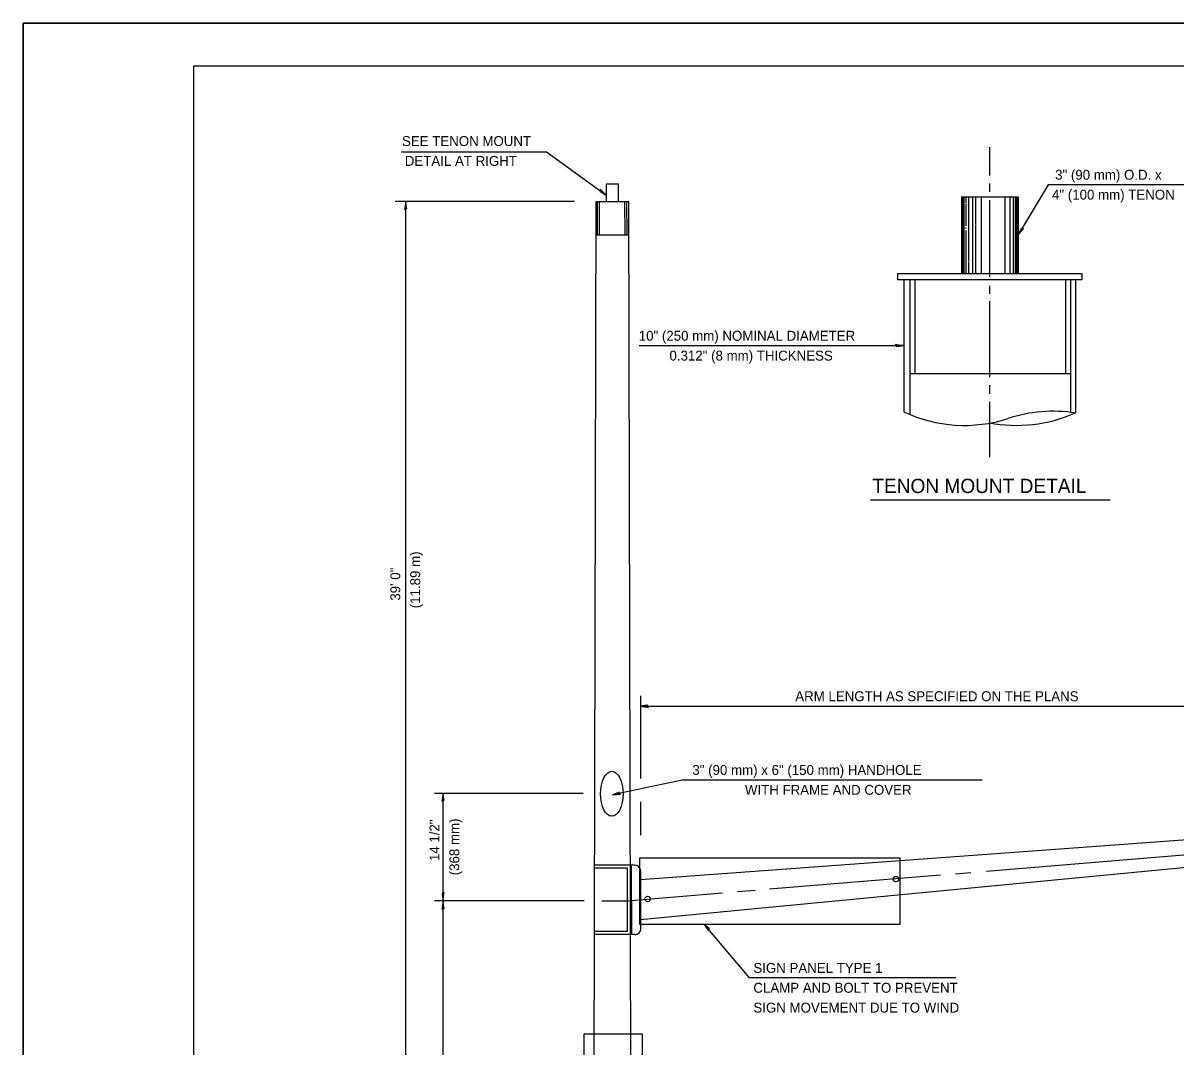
# Model space of a CAD drawing. Extents: x 55528 to 56208, y 43164 to 43610.
# Drawn here: x 55527.9 to 55798.2, y 43369.6 to 43609.7 of the extents above; entities that cross this region are included whole.
import ezdxf

# ---------------------------------------------------------------- set-up
doc = ezdxf.new("R2010")
doc.units = 0
for name, color, linetype in [('Design_EX_Roadway Dimensions', 7, 'Continuous'), ('Level 48', 7, 'Continuous'), ('Sheets_50 Reference Boundary', 7, 'Continuous'), ('Sheets_General Details', 7, 'Continuous'), ('Sheets_Printer Plotting Border', 7, 'Continuous'), ('Signals_EX_Above Ground', 7, 'Continuous')]:
    doc.layers.add(name, color=color, linetype=linetype)

msp = doc.modelspace()

# ---------------------------------------------------------------- linework, layer by layer
at = {"layer": 'Design_EX_Roadway Dimensions'}
for p, q in [((55754.55, 43573.97), (55754.55, 43580.62)), ((55616.66, 43579.5), (55650.69, 43579.5)), ((55650.69, 43579.5), (55664.59, 43569.41)), ((55754.55, 43570.09), (55754.55, 43572.03)), ((55768.24, 43571.79), (55761.25, 43560.03)), ((55804.32, 43571.79), (55768.24, 43571.79)), ((55657.19, 43567.85), (55615.15, 43567.85)), ((55617.67, 43238.03), (55617.67, 43567.85)), ((55754.55, 43550.15), (55754.55, 43568.15)), ((55754.55, 43546.2), (55754.55, 43548.06)), ((55754.55, 43526.66), (55754.55, 43544.48)), ((55672.35, 43534.05), (55734.27, 43534.05)), ((55754.55, 43522.79), (55754.55, 43524.8)), ((55754.55, 43507.87), (55754.55, 43520.85)), ((55672.73, 43432.57), (55672.73, 43451.92)), ((55672.73, 43449.52), (55832.99, 43449.52)), ((55682.48, 43432.14), (55666.1, 43428.76)), ((55752.8, 43432.14), (55682.48, 43432.14)), ((55659.21, 43429.08), (55624.36, 43429.08)), ((55626.4, 43238.03), (55626.4, 43429.08)), ((55672.73, 43419.3), (55672.73, 43427.08)), ((55753.8, 43410.84), (55801.89, 43414.8)), ((55746.54, 43410.25), (55750.1, 43410.54)), ((55702.95, 43406.66), (55743.02, 43409.96)), ((55669.53, 43403.92), (55691.91, 43405.76)), ((55695.44, 43406.05), (55699.57, 43406.39)), ((55659.48, 43403.86), (55624.36, 43403.86)), ((55663.65, 43403.86), (55669.47, 43403.91)), ((55698.26, 43385.82), (55687.65, 43398.42)), ((55746.62, 43385.82), (55698.26, 43385.82))]:
    msp.add_line(p, q, dxfattribs=at)
for points in [[(55663.23, 43570.43), (55663.13, 43570.19), (55663.77, 43569.86), (55664.59, 43569.41), (55663.87, 43570.1), (55663.26, 43570.73), (55663.23, 43570.43), (55663.19, 43570.25), (55664.09, 43569.78), (55663.32, 43570.57), (55663.32, 43570.3), (55663.71, 43570.06), (55663.39, 43570.37)], [(55617.65, 43566.15), (55617.9, 43566.21), (55617.79, 43566.93), (55617.67, 43567.85), (55617.54, 43566.86), (55617.39, 43566), (55617.65, 43566.15), (55617.81, 43566.23), (55617.67, 43567.23), (55617.48, 43566.14), (55617.69, 43566.3), (55617.66, 43566.76), (55617.6, 43566.32)], [(55762.14, 43561.47), (55761.89, 43561.55), (55761.62, 43560.88), (55761.25, 43560.03), (55761.87, 43560.8), (55762.44, 43561.47), (55762.14, 43561.47), (55761.96, 43561.49), (55761.57, 43560.56), (55762.29, 43561.4), (55762.03, 43561.37), (55761.82, 43560.96), (55762.1, 43561.31)], [(55732.57, 43534.08), (55732.63, 43533.82), (55733.35, 43533.93), (55734.27, 43534.05), (55733.28, 43534.19), (55732.42, 43534.34), (55732.57, 43534.08), (55732.65, 43533.91), (55733.65, 43534.05), (55732.55, 43534.24), (55732.72, 43534.03), (55733.18, 43534.06), (55732.73, 43534.12)], [(55674.42, 43449.5), (55674.37, 43449.75), (55673.65, 43449.64), (55672.73, 43449.52), (55673.71, 43449.39), (55674.57, 43449.24), (55674.42, 43449.5), (55674.35, 43449.67), (55673.35, 43449.52), (55674.44, 43449.33), (55674.28, 43449.55), (55673.82, 43449.52), (55674.26, 43449.45)], [(55667.77, 43429.08), (55667.66, 43429.32), (55666.98, 43429.07), (55666.1, 43428.76), (55667.09, 43428.83), (55667.97, 43428.86), (55667.77, 43429.08), (55667.66, 43429.23), (55666.71, 43428.89), (55667.82, 43428.92), (55667.62, 43429.1), (55667.17, 43428.98), (55667.62, 43429)], [(55626.37, 43427.39), (55626.63, 43427.45), (55626.52, 43428.16), (55626.4, 43429.08), (55626.26, 43428.1), (55626.11, 43427.24), (55626.37, 43427.39), (55626.54, 43427.47), (55626.4, 43428.47), (55626.21, 43427.37), (55626.42, 43427.53), (55626.39, 43427.99), (55626.32, 43427.55)], [(55626.42, 43405.69), (55626.17, 43405.64), (55626.28, 43404.92), (55626.4, 43404), (55626.53, 43404.98), (55626.68, 43405.84), (55626.42, 43405.69), (55626.26, 43405.62), (55626.4, 43404.61), (55626.59, 43405.71), (55626.38, 43405.55), (55626.41, 43405.09), (55626.47, 43405.53)], [(55626.37, 43402.06), (55626.63, 43402.12), (55626.52, 43402.83), (55626.4, 43403.76), (55626.26, 43402.77), (55626.11, 43401.91), (55626.37, 43402.06), (55626.54, 43402.14), (55626.4, 43403.14), (55626.21, 43402.04), (55626.42, 43402.21), (55626.39, 43402.66), (55626.32, 43402.22)], [(55688.72, 43397.11), (55688.88, 43397.31), (55688.34, 43397.79), (55687.65, 43398.42), (55688.18, 43397.58), (55688.62, 43396.82), (55688.72, 43397.11), (55688.81, 43397.27), (55688.05, 43397.94), (55688.61, 43396.98), (55688.67, 43397.25), (55688.35, 43397.58), (55688.58, 43397.2)]]:
    msp.add_lwpolyline(points, dxfattribs=at)
at = {"layer": 'Level 48'}
msp.add_lwpolyline([(55527.94, 43609.68), (56207.94, 43609.68), (56207.94, 43169.68), (55527.94, 43169.68)], close=True, dxfattribs=at)
at = {"layer": 'Sheets_50 Reference Boundary'}
msp.add_lwpolyline([(55567.94, 43599.68), (56197.94, 43599.68), (56197.94, 43199.68), (55567.94, 43199.68)], close=True, dxfattribs=at)
at = {"layer": 'Sheets_General Details'}
for p, q in [((55527.94, 43609.68), (55527.94, 43169.68)), ((56207.94, 43609.68), (55527.94, 43609.68)), ((55726.59, 43497.86), (55782.79, 43497.86))]:
    msp.add_line(p, q, dxfattribs=at)
msp.add_lwpolyline([(55567.94, 43599.68), (56197.94, 43599.68), (56197.94, 43179.68), (55567.94, 43179.68)], close=True, dxfattribs=at)
at = {"layer": 'Sheets_Printer Plotting Border'}
msp.add_lwpolyline([(55527.94, 43169.68), (56207.94, 43169.68), (56207.94, 43609.68), (55527.94, 43609.68)], close=True, dxfattribs=at)
at = {"layer": 'Signals_EX_Above Ground'}
for p, q in [((55664.69, 43571.96), (55667.54, 43571.96)), ((55664.69, 43567.85), (55664.69, 43571.96)), ((55667.54, 43567.85), (55667.54, 43571.96)), ((55661.56, 43242.83), (55662.32, 43567.85)), ((55662.32, 43567.85), (55669.92, 43567.85)), ((55662.62, 43560.1), (55662.64, 43567.85)), ((55663.05, 43560.1), (55663.06, 43567.85)), ((55669.06, 43560.01), (55669.04, 43567.85)), ((55669.53, 43560.01), (55669.51, 43567.85)), ((55670.67, 43242.83), (55669.92, 43567.85)), ((55747.9, 43568.97), (55761.21, 43568.97)), ((55747.9, 43568.97), (55747.9, 43551)), ((55748.13, 43568.97), (55748.13, 43551)), ((55748.26, 43568.97), (55748.26, 43551)), ((55748.52, 43568.97), (55748.52, 43551)), ((55748.98, 43568.97), (55748.98, 43567.53)), ((55748.98, 43567.27), (55748.98, 43562.12)), ((55749.6, 43568.97), (55749.6, 43553.88)), ((55750.49, 43568.97), (55750.49, 43551)), ((55751.21, 43568.97), (55751.21, 43562.55)), ((55752.52, 43568.97), (55752.52, 43551)), ((55758.09, 43568.97), (55758.09, 43551)), ((55759.3, 43568.97), (55759.3, 43551)), ((55760.05, 43568.97), (55760.05, 43551)), ((55760.51, 43568.97), (55760.51, 43551)), ((55760.77, 43568.97), (55760.77, 43551)), ((55761, 43568.97), (55761, 43551)), ((55761.21, 43568.97), (55761.21, 43551.01)), ((55748.98, 43561.73), (55748.98, 43561.49)), ((55751.21, 43562.38), (55751.21, 43551)), ((55662.32, 43560.01), (55669.92, 43560.01)), ((55748.98, 43561.08), (55748.98, 43551)), ((55749.6, 43553.71), (55749.6, 43551)), ((55732.94, 43551), (55776.17, 43551)), ((55732.94, 43551), (55732.94, 43549.58)), ((55776.17, 43551), (55776.17, 43549.58)), ((55732.94, 43549.58), (55776.17, 43549.58)), ((55734.45, 43549.58), (55734.45, 43548.31)), ((55734.45, 43549.58), (55734.45, 43518.51)), ((55735.79, 43549.58), (55735.79, 43517.93)), ((55736.4, 43549.51), (55735.79, 43549.51)), ((55736.97, 43549.58), (55736.97, 43527.54)), ((55772.31, 43549.58), (55772.31, 43527.55)), ((55773.49, 43549.58), (55773.49, 43518.4)), ((55774.66, 43549.58), (55774.66, 43518.22)), ((55735.8, 43527.55), (55773.49, 43527.55)), ((55671.3, 43412.24), (55661.83, 43412.24)), ((55669.61, 43411.57), (55661.83, 43411.57)), ((55669.64, 43396.67), (55669.61, 43411.57)), ((55670.63, 43396.03), (55670.6, 43412.28)), ((55672.76, 43397.42), (55672.73, 43410.82)), ((55669.64, 43396.67), (55661.83, 43396.67)), ((55671.33, 43395.99), (55661.83, 43395.99))]:
    msp.add_line(p, q, dxfattribs=at)
msp.add_lwpolyline([(55672.71, 43408.92), (55832.99, 43420.59), (55833.34, 43414.86), (55672.71, 43399.41)], dxfattribs=at)
for points in [[(55733.52, 43413.97), (55733.52, 43398.35), (55672.54, 43398.35), (55672.54, 43413.97)], [(55659.45, 43341.99), (55659.45, 43372.68), (55673.04, 43372.68), (55673.04, 43341.99)]]:
    msp.add_lwpolyline(points, close=True, dxfattribs=at)
for centre in [(55732.57, 43408.97), (55674.36, 43404.31)]:
    msp.add_circle(centre, 0.641, dxfattribs=at)
for centre, radius, start, end in [((55748.62, 43548.79), 33.44, 244.9118, 287.7863), ((55769.34, 43485.22), 33.44, 80.835, 108.3118), ((55760.82, 43548.79), 33.44, 259.0733, 294.0457), ((55671.3, 43410.81), 1.43, 0.129, 90), ((55671.33, 43397.42), 1.43, 270, 0.1306)]:
    msp.add_arc(centre, radius, start, end, dxfattribs=at)
msp.add_ellipse((55665.97, 43428.98), major_axis=(0, 5.28), ratio=0.49991, dxfattribs=at)

# ---------------------------------------------------------------- texts
at = {"layer": 'Design_EX_Roadway Dimensions'}
for s, p in [('SEE TENON MOUNT', (55616.78, 43580.85)), (' DETAIL AT RIGHT', (55616.57, 43576.2)), ('3" (90 mm) O.D. x', (55769.89, 43572.95)), ('4" (100 mm) TENON', (55769.16, 43568.29)), ('10" (250 mm) NOMINAL DIAMETER', (55672.28, 43535.2)), ('0.312" (8 mm) THICKNESS', (55679.48, 43530.55)), ('ARM LENGTH AS SPECIFIED ON THE PLANS', (55708.97, 43450.69)), ('3" (90 mm) x 6" (150 mm) HANDHOLE', (55684.85, 43433.4)), (' WITH FRAME AND COVER', (55696.3, 43428.74)), ('SIGN PANEL TYPE 1', (55699.15, 43386.99)), ('CLAMP AND BOLT TO PREVENT', (55699.15, 43382.33)), ('SIGN MOVEMENT DUE TO WIND', (55699.15, 43377.68))]:
    msp.add_text(s, height=2.3272, dxfattribs=at).set_placement(p)
for s, p in [('(11.89 m)', (55621.03, 43472.48)), ('39\' 0"', (55616.37, 43474.25)), ('14 1/2"', (55625.56, 43413.2)), ('(368 mm)', (55630.22, 43409.87))]:
    msp.add_text(s, height=2.327, rotation=90, dxfattribs=at).set_placement(p)
at = {"layer": 'Sheets_General Details'}
msp.add_text('TENON MOUNT DETAIL', height=3.3453, dxfattribs=at).set_placement((55727.03, 43499.49))

doc.saveas('drawing.dxf')
